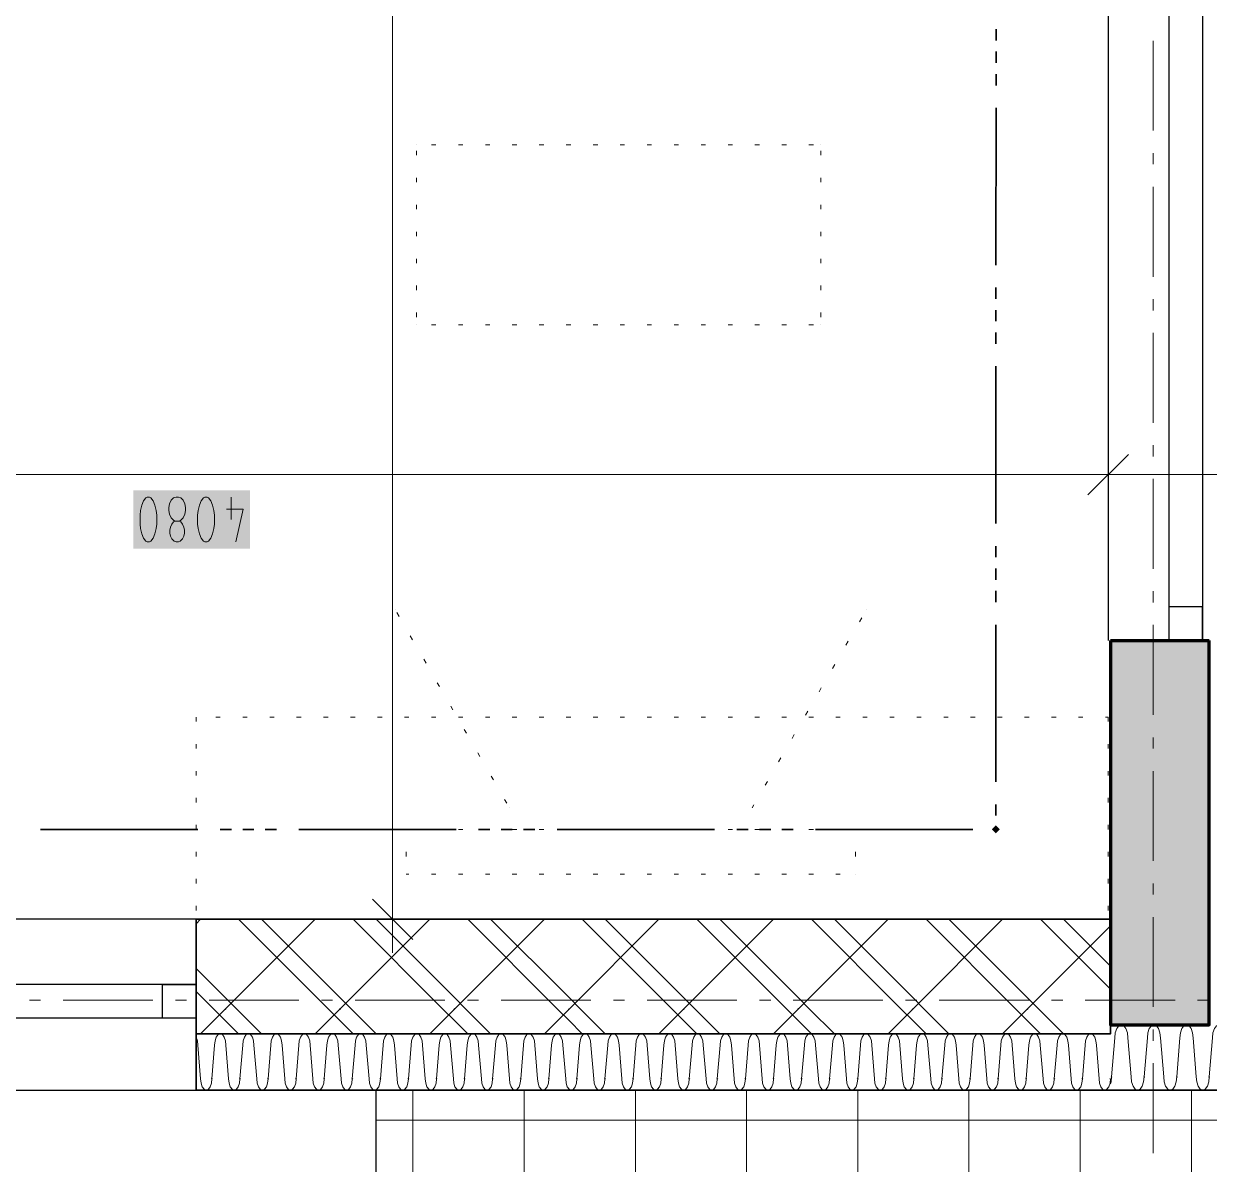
# Model space of a CAD drawing. Header units: millimetres. Extents: x 0 to 594, y 0 to 420.
# Drawn here: x 502.48 to 526.65, y 140.42 to 163.66 of the extents above; entities that cross this region are included whole.
import ezdxf

# ---------------------------------------------------------------- set-up
doc = ezdxf.new("R2010")
doc.units = ezdxf.units.MM
doc.header["$LTSCALE"] = 8
for name, color, linetype in [('PDF_Koty delkove', 7, 'Continuous'), ('PDF_Nabytek', 7, 'Continuous'), ('PDF_Obecne 0.25', 7, 'Continuous'), ('PDF_Okna', 7, 'Continuous'), ('PDF_Osy hlavni', 7, 'Continuous'), ('PDF_Pozarni useky', 7, 'Continuous'), ('PDF_Srafy', 7, 'Continuous'), ('PDF_Steny obvodove nosne', 7, 'Continuous'), ('PDF_Steny sendvic', 7, 'Continuous'), ('PDF_Zatepleni', 7, 'Continuous')]:
    doc.layers.add(name, color=color, linetype=linetype)

msp = doc.modelspace()

# ---------------------------------------------------------------- linework, layer by layer
at = {"layer": 'PDF_Koty delkove', "lineweight": 18}
for points in [[(509.999, 145.412), (509.999, 174.668), (509.999, 180.632), (509.999, 181.276), (509.999, 187.129), (509.999, 196.289), (509.999, 197.617), (509.999, 198.533), (509.999, 215.064), (509.999, 216.576), (509.999, 218.453), (509.999, 240.434), (509.999, 242.312), (509.999, 243.823), (509.999, 260.355), (509.999, 261.27)], [(524.585, 155.161), (524.585, 154.474), (524.585, 153.787)], [(524.997, 154.886), (524.173, 154.062)], [(527.974, 154.474), (524.585, 154.474), (496.918, 154.474), (493.041, 154.474), (490.232, 154.474), (487.217, 154.474), (484.744, 154.474), (472.455, 154.474), (460.874, 154.474), (457.966, 154.474), (447.651, 154.474), (445.178, 154.474), (432.991, 154.474), (430.623, 154.474), (409.093, 154.474), (407.169, 154.474)], [(506.243, 153.115), (506.292, 153.176), (506.328, 153.268), (506.353, 153.375), (506.366, 153.466), (506.366, 153.649), (506.353, 153.741), (506.328, 153.848), (506.292, 153.939), (506.243, 154.001), (506.218, 154.016), (506.17, 154.016), (506.145, 154.001), (506.096, 153.939), (506.06, 153.848), (506.035, 153.741), (506.023, 153.649)], [(506.708, 154.016), (506.708, 153.558)], [(506.61, 153.772), (506.953, 153.772), (506.805, 153.1)], [(505.656, 153.527), (505.68, 153.512), (505.717, 153.466), (505.741, 153.405), (505.754, 153.344), (505.754, 153.283), (505.741, 153.222), (505.717, 153.161), (505.668, 153.115), (505.631, 153.1), (505.583, 153.1), (505.546, 153.115), (505.497, 153.161), (505.473, 153.222), (505.46, 153.283)], [(505.46, 153.283), (505.46, 153.344), (505.473, 153.405), (505.497, 153.466), (505.533, 153.512), (505.558, 153.527)], [(506.023, 153.649), (506.023, 153.466), (506.035, 153.375), (506.06, 153.268), (506.096, 153.176), (506.145, 153.115), (506.17, 153.1), (506.218, 153.1), (506.243, 153.115)], [(510.411, 145), (509.587, 145.824)], [(510.686, 145.412), (509.999, 145.412), (509.312, 145.412)], [(509.999, 145.412), (509.999, 144.725)]]:
    msp.add_lwpolyline(points, dxfattribs=at)
for points in [[(504.849, 153.649), (504.849, 153.466), (504.861, 153.375), (504.885, 153.268), (504.922, 153.176), (504.971, 153.115), (504.996, 153.1), (505.044, 153.1), (505.069, 153.115), (505.117, 153.176), (505.154, 153.268), (505.179, 153.375), (505.191, 153.466), (505.191, 153.649), (505.179, 153.741), (505.154, 153.848), (505.117, 153.939), (505.069, 154.001), (505.044, 154.016), (504.996, 154.016), (504.971, 154.001), (504.922, 153.939), (504.885, 153.848), (504.861, 153.741)], [(505.436, 153.802), (505.436, 153.741), (505.448, 153.665), (505.484, 153.589), (505.533, 153.543), (505.558, 153.527), (505.656, 153.527), (505.68, 153.543), (505.729, 153.589), (505.766, 153.665), (505.779, 153.741), (505.779, 153.802), (505.766, 153.878), (505.729, 153.955), (505.68, 154.001), (505.631, 154.016), (505.583, 154.016), (505.533, 154.001), (505.484, 153.955), (505.448, 153.878)]]:
    msp.add_lwpolyline(points, close=True, dxfattribs=at)
at = {"layer": 'PDF_Koty delkove', "color": 7, "lineweight": 18, "true_color": 0xffffff, "transparency": 33554559}
msp.add_solid([(507.09, 154.154), (504.712, 154.154), (507.09, 152.963), (504.712, 152.963)], dxfattribs=at)
at = {"layer": 'PDF_Nabytek', "lineweight": 13}
for points in [[(510.485, 161.191), (510.485, 161.191)], [(510.485, 161.191), (510.485, 161.191)], [(510.485, 160.98), (510.485, 161.071)], [(510.881, 161.191), (510.79, 161.191)], [(511.431, 161.191), (511.339, 161.191)], [(511.98, 161.191), (511.889, 161.191)], [(512.53, 161.191), (512.438, 161.191)], [(513.08, 161.191), (512.988, 161.191)], [(513.629, 161.191), (513.537, 161.191)], [(514.179, 161.191), (514.087, 161.191)], [(514.728, 161.191), (514.637, 161.191)], [(515.278, 161.191), (515.186, 161.191)], [(515.827, 161.191), (515.736, 161.191)], [(516.377, 161.191), (516.285, 161.191)], [(516.926, 161.191), (516.835, 161.191)], [(517.476, 161.191), (517.384, 161.191)], [(518.025, 161.191), (517.934, 161.191)], [(518.575, 161.191), (518.483, 161.191)], [(518.727, 161.191), (518.727, 161.191)], [(518.727, 161.191), (518.727, 161.191)], [(518.727, 160.98), (518.727, 161.071)], [(510.485, 160.43), (510.485, 160.522)], [(518.727, 160.43), (518.727, 160.522)], [(510.485, 159.881), (510.485, 159.972)], [(518.727, 159.881), (518.727, 159.972)], [(510.485, 159.331), (510.485, 159.423)], [(518.727, 159.331), (518.727, 159.423)], [(510.485, 158.782), (510.485, 158.873)], [(518.727, 158.782), (518.727, 158.873)], [(510.485, 158.232), (510.485, 158.324)], [(518.727, 158.232), (518.727, 158.324)], [(510.485, 157.683), (510.485, 157.774)], [(518.727, 157.683), (518.727, 157.774)], [(510.485, 157.527), (510.485, 157.527)], [(510.485, 157.527), (510.485, 157.527)], [(510.881, 157.527), (510.79, 157.527)], [(511.431, 157.527), (511.339, 157.527)], [(511.98, 157.527), (511.889, 157.527)], [(512.53, 157.527), (512.438, 157.527)], [(513.08, 157.527), (512.988, 157.527)], [(513.629, 157.527), (513.537, 157.527)], [(514.179, 157.527), (514.087, 157.527)], [(514.728, 157.527), (514.637, 157.527)], [(515.278, 157.527), (515.186, 157.527)], [(515.827, 157.527), (515.736, 157.527)], [(516.377, 157.527), (516.285, 157.527)], [(516.926, 157.527), (516.835, 157.527)], [(517.476, 157.527), (517.384, 157.527)], [(518.025, 157.527), (517.934, 157.527)], [(518.575, 157.527), (518.483, 157.527)], [(518.727, 157.527), (518.727, 157.527)], [(518.727, 157.527), (518.727, 157.527)], [(510.048, 151.722), (510.048, 151.722)], [(510.129, 151.582), (510.083, 151.661)], [(519.514, 151.474), (519.56, 151.553)], [(519.657, 151.722), (519.657, 151.722)], [(510.404, 151.106), (510.358, 151.185)], [(519.239, 150.998), (519.285, 151.077)], [(510.679, 150.63), (510.633, 150.709)], [(518.965, 150.522), (519.01, 150.601)], [(510.954, 150.154), (510.908, 150.233)], [(518.69, 150.046), (518.736, 150.125)], [(511.228, 149.678), (511.183, 149.757)], [(518.415, 149.57), (518.461, 149.649)], [(505.992, 149.533), (505.992, 149.533)], [(505.992, 149.533), (505.992, 149.533)], [(505.992, 149.44), (505.992, 149.531)], [(506.485, 149.533), (506.394, 149.533)], [(507.035, 149.533), (506.943, 149.533)], [(507.584, 149.533), (507.493, 149.533)], [(508.134, 149.533), (508.042, 149.533)], [(508.683, 149.533), (508.592, 149.533)], [(509.233, 149.533), (509.141, 149.533)], [(509.782, 149.533), (509.691, 149.533)], [(510.332, 149.533), (510.24, 149.533)], [(510.881, 149.533), (510.79, 149.533)], [(511.431, 149.533), (511.339, 149.533)], [(511.98, 149.533), (511.889, 149.533)], [(512.53, 149.533), (512.438, 149.533)], [(513.08, 149.533), (512.988, 149.533)], [(513.629, 149.533), (513.537, 149.533)], [(514.179, 149.533), (514.087, 149.533)], [(514.728, 149.533), (514.637, 149.533)], [(515.278, 149.533), (515.186, 149.533)], [(515.827, 149.533), (515.736, 149.533)], [(516.377, 149.533), (516.285, 149.533)], [(516.926, 149.533), (516.835, 149.533)], [(517.476, 149.533), (517.384, 149.533)], [(518.025, 149.533), (517.934, 149.533)], [(518.575, 149.533), (518.483, 149.533)], [(519.124, 149.533), (519.033, 149.533)], [(519.674, 149.533), (519.582, 149.533)], [(520.223, 149.533), (520.132, 149.533)], [(520.773, 149.533), (520.681, 149.533)], [(521.322, 149.533), (521.231, 149.533)], [(521.872, 149.533), (521.78, 149.533)], [(522.421, 149.533), (522.33, 149.533)], [(522.971, 149.533), (522.879, 149.533)], [(523.521, 149.533), (523.429, 149.533)], [(524.07, 149.533), (523.978, 149.533)], [(524.585, 149.533), (524.528, 149.533)], [(524.585, 149.533), (524.585, 149.533)], [(524.585, 149.533), (524.585, 149.533)], [(524.585, 149.44), (524.585, 149.531)], [(511.503, 149.202), (511.457, 149.282)], [(518.14, 149.094), (518.186, 149.174)], [(505.992, 148.89), (505.992, 148.982)], [(524.585, 148.89), (524.585, 148.982)], [(511.778, 148.726), (511.732, 148.806)], [(517.866, 148.618), (517.911, 148.698)], [(505.992, 148.341), (505.992, 148.432)], [(524.585, 148.341), (524.585, 148.432)], [(512.053, 148.25), (512.007, 148.33)], [(517.591, 148.142), (517.637, 148.222)], [(505.992, 147.791), (505.992, 147.883)], [(512.327, 147.775), (512.282, 147.854)], [(512.382, 147.68), (512.382, 147.68)], [(517.324, 147.68), (517.362, 147.746)], [(517.324, 147.68), (517.324, 147.68)], [(524.585, 147.791), (524.585, 147.883)], [(505.992, 147.242), (505.992, 147.333)], [(510.273, 147.242), (510.273, 147.244), (510.332, 147.244)], [(510.273, 147.244), (510.273, 147.244)], [(510.273, 147.244), (510.273, 147.244)], [(510.881, 147.244), (510.79, 147.244)], [(511.431, 147.244), (511.339, 147.244)], [(511.98, 147.244), (511.889, 147.244)], [(512.53, 147.244), (512.438, 147.244)], [(513.08, 147.244), (512.988, 147.244)], [(513.629, 147.244), (513.537, 147.244)], [(514.179, 147.244), (514.087, 147.244)], [(514.728, 147.244), (514.637, 147.244)], [(515.278, 147.244), (515.186, 147.244)], [(515.827, 147.244), (515.736, 147.244)], [(516.377, 147.244), (516.285, 147.244)], [(516.926, 147.244), (516.835, 147.244)], [(517.476, 147.244), (517.384, 147.244)], [(518.025, 147.244), (517.934, 147.244)], [(518.575, 147.244), (518.483, 147.244)], [(519.124, 147.244), (519.033, 147.244)], [(519.432, 147.242), (519.432, 147.244)], [(519.432, 147.244), (519.432, 147.244)], [(519.432, 147.244), (519.432, 147.244)], [(524.585, 147.242), (524.585, 147.333)], [(505.992, 146.692), (505.992, 146.784)], [(510.273, 146.692), (510.273, 146.784)], [(519.432, 146.692), (519.432, 146.784)], [(524.585, 146.692), (524.585, 146.784)], [(505.992, 146.142), (505.992, 146.234)], [(510.332, 146.328), (510.273, 146.328)], [(510.273, 146.328), (510.273, 146.328)], [(510.273, 146.328), (510.273, 146.328)], [(510.881, 146.328), (510.79, 146.328)], [(511.431, 146.328), (511.339, 146.328)], [(511.98, 146.328), (511.889, 146.328)], [(512.53, 146.328), (512.438, 146.328)], [(513.08, 146.328), (512.988, 146.328)], [(513.629, 146.328), (513.537, 146.328)], [(514.179, 146.328), (514.087, 146.328)], [(514.728, 146.328), (514.637, 146.328)], [(515.278, 146.328), (515.186, 146.328)], [(515.827, 146.328), (515.736, 146.328)], [(516.377, 146.328), (516.285, 146.328)], [(516.926, 146.328), (516.835, 146.328)], [(517.476, 146.328), (517.384, 146.328)], [(518.025, 146.328), (517.934, 146.328)], [(518.575, 146.328), (518.483, 146.328)], [(519.124, 146.328), (519.033, 146.328)], [(519.432, 146.328), (519.432, 146.328)], [(519.432, 146.328), (519.432, 146.328)], [(524.585, 146.142), (524.585, 146.234)], [(505.992, 145.593), (505.992, 145.685)], [(524.585, 145.593), (524.585, 145.685)], [(505.992, 145.412), (505.992, 145.412)], [(505.992, 145.412), (505.992, 145.412)], [(506.485, 145.412), (506.394, 145.412)], [(507.035, 145.412), (506.943, 145.412)], [(507.584, 145.412), (507.493, 145.412)], [(508.134, 145.412), (508.042, 145.412)], [(508.683, 145.412), (508.592, 145.412)], [(509.233, 145.412), (509.141, 145.412)], [(509.782, 145.412), (509.691, 145.412)], [(510.332, 145.412), (510.24, 145.412)], [(510.881, 145.412), (510.79, 145.412)], [(511.431, 145.412), (511.339, 145.412)], [(511.98, 145.412), (511.889, 145.412)], [(512.53, 145.412), (512.438, 145.412)], [(513.08, 145.412), (512.988, 145.412)], [(513.629, 145.412), (513.537, 145.412)], [(514.179, 145.412), (514.087, 145.412)], [(514.728, 145.412), (514.637, 145.412)], [(515.278, 145.412), (515.186, 145.412)], [(515.827, 145.412), (515.736, 145.412)], [(516.377, 145.412), (516.285, 145.412)], [(516.926, 145.412), (516.835, 145.412)], [(517.476, 145.412), (517.384, 145.412)], [(518.025, 145.412), (517.934, 145.412)], [(518.575, 145.412), (518.483, 145.412)], [(519.124, 145.412), (519.033, 145.412)], [(519.674, 145.412), (519.582, 145.412)], [(520.223, 145.412), (520.132, 145.412)], [(520.773, 145.412), (520.681, 145.412)], [(521.322, 145.412), (521.231, 145.412)], [(521.872, 145.412), (521.78, 145.412)], [(522.421, 145.412), (522.33, 145.412)], [(522.971, 145.412), (522.879, 145.412)], [(523.521, 145.412), (523.429, 145.412)], [(524.07, 145.412), (523.978, 145.412)], [(524.585, 145.412), (524.528, 145.412)], [(524.585, 145.412), (524.585, 145.412)], [(524.585, 145.412), (524.585, 145.412)]]:
    msp.add_lwpolyline(points, dxfattribs=at)
at = {"layer": 'PDF_Obecne 0.25', "lineweight": 25}
msp.add_lwpolyline([(509.656, 141.932), (509.656, 127.278), (542.628, 127.278), (542.628, 185.894), (527.974, 185.894)], dxfattribs=at)
at = {"layer": 'PDF_Okna', "lineweight": 25}
for points in [[(524.585, 167.576), (524.585, 151.09)], [(525.821, 167.576), (525.821, 151.09)], [(526.508, 167.576), (526.508, 151.09)], [(505.992, 145.412), (496.834, 145.412)], [(505.992, 144.084), (496.834, 144.084)], [(505.992, 143.397), (496.834, 143.397)], [(496.834, 141.932), (505.992, 141.932)]]:
    msp.add_lwpolyline(points, dxfattribs=at)
for points in [[(526.508, 151.09), (526.508, 151.777), (525.821, 151.777), (525.821, 151.09)], [(505.992, 143.397), (505.306, 143.397), (505.306, 144.084), (505.992, 144.084)]]:
    msp.add_lwpolyline(points, close=True, dxfattribs=at)
at = {"layer": 'PDF_Osy hlavni', "lineweight": 18}
for points in [[(525.501, 161.483), (525.501, 163.315)], [(525.501, 160.797), (525.501, 161.026)], [(525.501, 158.507), (525.501, 160.339)], [(525.501, 157.82), (525.501, 158.049)], [(525.501, 155.53), (525.501, 157.362)], [(525.501, 154.843), (525.501, 155.072)], [(525.501, 152.554), (525.501, 154.385)], [(525.501, 151.867), (525.501, 152.096)], [(525.501, 149.577), (525.501, 151.409)], [(525.501, 148.89), (525.501, 149.119)], [(525.501, 146.6), (525.501, 148.432)], [(525.501, 145.914), (525.501, 146.142)], [(525.501, 143.624), (525.501, 145.456)], [(502.822, 143.763), (502.593, 143.763)], [(505.111, 143.763), (503.28, 143.763)], [(505.798, 143.763), (505.569, 143.763)], [(508.088, 143.763), (506.256, 143.763)], [(508.775, 143.763), (508.546, 143.763)], [(511.065, 143.763), (509.233, 143.763)], [(511.752, 143.763), (511.523, 143.763)], [(514.041, 143.763), (512.209, 143.763)], [(514.728, 143.763), (514.499, 143.763)], [(517.018, 143.763), (515.186, 143.763)], [(517.705, 143.763), (517.476, 143.763)], [(519.994, 143.763), (518.163, 143.763)], [(520.681, 143.763), (520.452, 143.763)], [(522.971, 143.763), (521.139, 143.763)], [(523.658, 143.763), (523.429, 143.763)], [(525.948, 143.763), (524.116, 143.763)], [(526.635, 143.763), (526.406, 143.763)], [(525.501, 142.937), (525.501, 143.166)], [(525.501, 140.647), (525.501, 142.479)]]:
    msp.add_lwpolyline(points, dxfattribs=at)
at = {"layer": 'PDF_Pozarni useky', "lineweight": 35}
for points in [[(522.298, 163.322), (522.298, 163.551)], [(522.298, 162.864), (522.298, 163.093)], [(522.298, 162.406), (522.298, 162.635)], [(522.297, 158.742), (522.298, 161.948)], [(522.297, 158.055), (522.297, 158.284)], [(522.297, 157.597), (522.297, 157.826)], [(522.297, 157.139), (522.297, 157.368)], [(522.296, 153.476), (522.297, 156.682)], [(522.296, 152.789), (522.296, 153.018)], [(522.296, 152.331), (522.296, 152.56)], [(522.296, 151.873), (522.296, 152.102)], [(522.295, 148.21), (522.296, 151.415)], [(522.295, 147.523), (522.295, 147.752)], [(506.027, 147.244), (502.822, 147.244)], [(506.714, 147.244), (506.485, 147.244)], [(507.172, 147.244), (506.943, 147.244)], [(507.63, 147.244), (507.401, 147.244)], [(511.294, 147.244), (508.088, 147.244)], [(511.98, 147.244), (511.752, 147.244)], [(512.438, 147.244), (512.209, 147.244)], [(512.896, 147.244), (512.667, 147.244)], [(516.56, 147.244), (513.354, 147.244)], [(517.247, 147.244), (517.018, 147.244)], [(517.705, 147.244), (517.476, 147.244)], [(518.163, 147.244), (517.934, 147.244)], [(521.826, 147.244), (518.621, 147.244)], [(522.295, 147.244), (522.284, 147.244)], [(522.295, 147.244), (522.295, 147.294)]]:
    msp.add_lwpolyline(points, dxfattribs=at)
at = {"layer": 'PDF_Pozarni useky', "lineweight": 35, "transparency": 33554559}
for points in [[(522.375, 147.244), (522.295, 147.164), (522.295, 147.324), (522.215, 147.244)], [(522.295, 147.164), (522.215, 147.244), (522.375, 147.244), (522.295, 147.324)]]:
    msp.add_solid(points, dxfattribs=at)
at = {"layer": 'PDF_Srafy', "lineweight": 9}
for points in [[(510.413, 141.932), (510.413, 139.047), (510.413, 134.513), (510.413, 129.98), (510.413, 127.278)], [(512.68, 141.932), (512.68, 141.314), (512.68, 136.78), (512.68, 132.247), (512.68, 127.713), (512.68, 127.278)], [(514.947, 141.932), (514.947, 139.047), (514.947, 134.513), (514.947, 129.98), (514.947, 127.278)], [(517.213, 141.932), (517.213, 141.314), (517.213, 136.78), (517.213, 132.247), (517.213, 127.713), (517.213, 127.278)], [(519.48, 141.932), (519.48, 139.047), (519.48, 134.513), (519.48, 129.98), (519.48, 127.278)], [(521.747, 141.932), (521.747, 141.314)], [(524.014, 141.932), (524.014, 139.047), (524.014, 134.513), (524.014, 129.98), (524.014, 127.278)], [(526.28, 141.932), (526.28, 141.314), (526.28, 136.78), (526.28, 132.247)], [(530.814, 141.314), (526.28, 141.314), (521.747, 141.314), (517.213, 141.314), (512.68, 141.314), (509.656, 141.314)], [(521.747, 141.314), (521.747, 136.78), (521.747, 132.247), (521.747, 127.713), (521.747, 127.278)]]:
    msp.add_lwpolyline(points, dxfattribs=at)
at = {"layer": 'PDF_Steny obvodove nosne', "lineweight": 70}
for points in [[(524.631, 151.09), (524.631, 145.412), (524.631, 143.26), (526.645, 143.26), (526.645, 151.09)], [(524.631, 151.09), (525.821, 151.09), (526.508, 151.09), (526.645, 151.09)]]:
    msp.add_lwpolyline(points, dxfattribs=at)
at = {"layer": 'PDF_Steny obvodove nosne', "color": 9, "lineweight": 9, "true_color": 0xc0c0c0, "transparency": 33554559}
msp.add_solid([(524.631, 151.09), (524.631, 143.26), (526.645, 151.09), (526.645, 143.26)], dxfattribs=at)
at = {"layer": 'PDF_Steny sendvic', "lineweight": 9}
for points in [[(505.992, 145.32), (506.084, 145.412)], [(506.084, 143.076), (506.588, 143.58), (508.42, 145.412)], [(508.69, 143.58), (506.858, 145.412)], [(508.923, 143.814), (507.325, 145.412)], [(508.42, 143.076), (508.923, 143.58), (510.755, 145.412)], [(511.025, 143.58), (509.193, 145.412)], [(511.259, 143.814), (509.661, 145.412)], [(510.755, 143.076), (511.259, 143.58), (513.091, 145.412)], [(513.361, 143.58), (511.529, 145.412)], [(513.594, 143.814), (511.996, 145.412)], [(513.091, 143.076), (513.594, 143.58), (515.426, 145.412)], [(515.696, 143.58), (513.864, 145.412)], [(515.93, 143.814), (514.332, 145.412)], [(515.426, 143.076), (515.93, 143.58), (517.761, 145.412)], [(518.032, 143.58), (516.2, 145.412)], [(518.265, 143.814), (516.667, 145.412)], [(517.761, 143.076), (518.265, 143.58), (520.097, 145.412)], [(520.367, 143.58), (518.535, 145.412)], [(520.601, 143.814), (519.003, 145.412)], [(520.097, 143.076), (520.601, 143.58), (522.432, 145.412)], [(522.703, 143.58), (520.871, 145.412)], [(522.936, 143.814), (521.338, 145.412)], [(522.432, 143.076), (522.936, 143.58), (524.631, 145.275)], [(524.631, 143.988), (523.206, 145.412)], [(524.631, 144.455), (523.673, 145.412)], [(506.588, 143.814), (505.992, 144.409)], [(506.354, 143.58), (505.992, 143.942)], [(506.821, 143.58), (506.588, 143.814)], [(509.157, 143.58), (508.923, 143.814)], [(511.492, 143.58), (511.259, 143.814)], [(513.828, 143.58), (513.594, 143.814)], [(516.163, 143.58), (515.93, 143.814)], [(518.499, 143.58), (518.265, 143.814)], [(520.834, 143.58), (520.601, 143.814)], [(523.17, 143.58), (522.936, 143.814)], [(506.588, 143.347), (506.354, 143.58)], [(507.325, 143.076), (506.821, 143.58)], [(508.923, 143.347), (508.69, 143.58)], [(509.661, 143.076), (509.157, 143.58)], [(511.259, 143.347), (511.025, 143.58)], [(511.996, 143.076), (511.492, 143.58)], [(513.864, 143.076), (513.594, 143.347), (513.361, 143.58)], [(514.332, 143.076), (513.828, 143.58)], [(515.93, 143.347), (515.696, 143.58)], [(516.667, 143.076), (516.163, 143.58)], [(518.265, 143.347), (518.032, 143.58)], [(519.003, 143.076), (518.499, 143.58)], [(520.601, 143.347), (520.367, 143.58)], [(521.338, 143.076), (520.834, 143.58)], [(522.936, 143.347), (522.703, 143.58)], [(523.673, 143.076), (523.17, 143.58)], [(506.858, 143.076), (506.588, 143.347)], [(509.193, 143.076), (508.923, 143.347)], [(511.529, 143.076), (511.259, 143.347)], [(516.2, 143.076), (515.93, 143.347)], [(518.535, 143.076), (518.265, 143.347)], [(520.871, 143.076), (520.601, 143.347)], [(523.206, 143.076), (522.936, 143.347)], [(506.473, 143.076), (506.441, 143.06), (506.403, 143.01), (506.378, 142.936), (506.37, 142.847)], [(506.529, 143.06), (506.497, 143.076)], [(507.045, 143.076), (507.013, 143.06), (506.976, 143.01), (506.951, 142.936), (506.942, 142.847)], [(507.229, 142.161), (507.172, 142.847), (507.163, 142.936), (507.139, 143.01), (507.101, 143.06), (507.069, 143.076)], [(507.618, 143.076), (507.586, 143.06), (507.548, 143.01), (507.523, 142.936), (507.515, 142.847)], [(507.745, 142.847), (507.736, 142.936), (507.711, 143.01), (507.674, 143.06), (507.642, 143.076)], [(508.19, 143.076), (508.158, 143.06), (508.121, 143.01), (508.096, 142.936), (508.087, 142.847)], [(508.317, 142.847), (508.308, 142.936), (508.283, 143.01), (508.246, 143.06), (508.214, 143.076)], [(508.762, 143.076), (508.73, 143.06), (508.693, 143.01), (508.668, 142.936), (508.659, 142.847)], [(508.889, 142.847), (508.881, 142.936), (508.856, 143.01), (508.818, 143.06), (508.786, 143.076)], [(509.335, 143.076), (509.303, 143.06), (509.265, 143.01), (509.241, 142.936), (509.232, 142.847)], [(509.462, 142.847), (509.453, 142.936), (509.428, 143.01), (509.391, 143.06), (509.359, 143.076)], [(509.907, 143.076), (509.875, 143.06), (509.838, 143.01), (509.813, 142.936), (509.804, 142.847)], [(510.034, 142.847), (510.026, 142.936), (510.001, 143.01), (509.963, 143.06), (509.931, 143.076)], [(510.48, 143.076), (510.448, 143.06), (510.41, 143.01), (510.385, 142.936), (510.377, 142.847)], [(510.607, 142.847), (510.598, 142.936), (510.573, 143.01), (510.536, 143.06), (510.504, 143.076)], [(511.052, 143.076), (511.02, 143.06), (510.983, 143.01)], [(511.179, 142.847), (511.17, 142.936), (511.145, 143.01), (511.108, 143.06), (511.076, 143.076)], [(511.625, 143.076), (511.593, 143.06), (511.555, 143.01), (511.53, 142.936), (511.521, 142.847)], [(511.752, 142.847), (511.743, 142.936), (511.718, 143.01), (511.681, 143.06), (511.649, 143.076)], [(512.197, 143.076), (512.165, 143.06), (512.128, 143.01), (512.103, 142.936), (512.094, 142.847)], [(512.381, 142.161), (512.324, 142.847), (512.315, 142.936), (512.29, 143.01), (512.253, 143.06), (512.221, 143.076)], [(512.769, 143.076), (512.737, 143.06), (512.7, 143.01), (512.675, 142.936), (512.666, 142.847)], [(512.896, 142.847), (512.888, 142.936), (512.863, 143.01), (512.825, 143.06), (512.793, 143.076)], [(513.342, 143.076), (513.31, 143.06), (513.272, 143.01), (513.248, 142.936), (513.239, 142.847)], [(513.46, 142.936), (513.435, 143.01), (513.398, 143.06), (513.366, 143.076)], [(513.914, 143.076), (513.882, 143.06), (513.845, 143.01), (513.82, 142.936), (513.811, 142.847)], [(514.041, 142.847), (514.033, 142.936), (514.008, 143.01), (513.97, 143.06), (513.938, 143.076)], [(514.487, 143.076), (514.455, 143.06), (514.417, 143.01), (514.392, 142.936), (514.384, 142.847)], [(514.614, 142.847), (514.605, 142.936), (514.58, 143.01), (514.543, 143.06), (514.511, 143.076)], [(515.059, 143.076), (515.027, 143.06), (514.99, 143.01), (514.965, 142.936), (514.956, 142.847)], [(515.186, 142.847), (515.177, 142.936), (515.152, 143.01), (515.115, 143.06), (515.083, 143.076)], [(515.631, 143.076), (515.599, 143.06), (515.562, 143.01), (515.537, 142.936), (515.528, 142.847)], [(515.759, 142.847), (515.75, 142.936), (515.725, 143.01), (515.688, 143.06), (515.656, 143.076)], [(516.204, 143.076), (516.172, 143.06), (516.135, 143.01), (516.11, 142.936), (516.101, 142.847)], [(516.331, 142.847), (516.322, 142.936), (516.297, 143.01), (516.26, 143.06), (516.228, 143.076)], [(516.776, 143.076), (516.744, 143.06), (516.707, 143.01), (516.682, 142.936), (516.673, 142.847)], [(516.903, 142.847), (516.895, 142.936), (516.87, 143.01), (516.832, 143.06), (516.8, 143.076)], [(517.349, 143.076), (517.317, 143.06), (517.279, 143.01), (517.254, 142.936), (517.246, 142.847)], [(517.476, 142.847), (517.467, 142.936), (517.442, 143.01), (517.405, 143.06), (517.373, 143.076)], [(517.921, 143.076), (517.889, 143.06), (517.852, 143.01), (517.827, 142.936), (517.818, 142.847)], [(518.048, 142.847), (518.04, 142.936), (518.015, 143.01), (517.977, 143.06), (517.945, 143.076)], [(518.494, 143.076), (518.462, 143.06), (518.424, 143.01), (518.399, 142.936), (518.391, 142.847)], [(518.621, 142.847), (518.612, 142.936), (518.587, 143.01), (518.55, 143.06), (518.518, 143.076)], [(519.066, 143.076), (519.034, 143.06), (518.997, 143.01), (518.972, 142.936), (518.963, 142.847)], [(519.193, 142.847), (519.184, 142.936), (519.159, 143.01), (519.122, 143.06), (519.09, 143.076)], [(519.638, 143.076), (519.606, 143.06), (519.569, 143.01), (519.544, 142.936), (519.535, 142.847)], [(519.766, 142.847), (519.757, 142.936), (519.732, 143.01), (519.695, 143.06), (519.663, 143.076)], [(520.211, 143.076), (520.179, 143.06), (520.142, 143.01), (520.117, 142.936), (520.108, 142.847)], [(520.338, 142.847), (520.329, 142.936), (520.304, 143.01), (520.267, 143.06), (520.235, 143.076)], [(520.783, 143.076), (520.751, 143.06), (520.714, 143.01), (520.689, 142.936), (520.68, 142.847)], [(520.839, 143.06), (520.807, 143.076)], [(521.356, 143.076), (521.324, 143.06), (521.286, 143.01), (521.261, 142.936), (521.253, 142.847)], [(521.483, 142.847), (521.474, 142.936), (521.449, 143.01), (521.412, 143.06), (521.38, 143.076)], [(521.928, 143.076), (521.896, 143.06), (521.859, 143.01), (521.834, 142.936), (521.825, 142.847)], [(522.055, 142.847), (522.046, 142.936), (522.022, 143.01), (521.984, 143.06), (521.952, 143.076)], [(522.501, 143.076), (522.469, 143.06), (522.431, 143.01), (522.406, 142.936), (522.398, 142.847)], [(522.628, 142.847), (522.619, 142.936), (522.594, 143.01), (522.557, 143.06), (522.525, 143.076)], [(523.073, 143.076), (523.041, 143.06), (523.004, 143.01), (522.979, 142.936), (522.97, 142.847)], [(523.2, 142.847), (523.191, 142.936), (523.166, 143.01), (523.129, 143.06), (523.097, 143.076)], [(523.645, 143.076), (523.613, 143.06), (523.576, 143.01), (523.551, 142.936), (523.542, 142.847)], [(523.773, 142.847), (523.764, 142.936), (523.739, 143.01), (523.701, 143.06), (523.669, 143.076)], [(524.218, 143.076), (524.186, 143.06), (524.149, 143.01), (524.124, 142.936), (524.115, 142.847)], [(524.345, 142.847), (524.336, 142.936), (524.311, 143.01), (524.274, 143.06), (524.242, 143.076)], [(506.027, 142.847), (506.019, 142.936), (505.994, 143.01), (505.992, 143.012)], [(506.084, 142.161), (506.027, 142.847)], [(506.37, 142.847), (506.313, 142.161)], [(506.37, 142.847), (506.37, 142.847)], [(506.6, 142.847), (506.591, 142.936), (506.566, 143.01), (506.529, 143.06)], [(506.656, 142.161), (506.6, 142.847)], [(506.942, 142.847), (506.885, 142.161)], [(506.942, 142.847), (506.942, 142.847)], [(507.515, 142.847), (507.458, 142.161)], [(507.515, 142.847), (507.515, 142.847)], [(507.801, 142.161), (507.745, 142.847)], [(508.087, 142.847), (508.03, 142.161)], [(508.087, 142.847), (508.087, 142.847)], [(508.374, 142.161), (508.317, 142.847)], [(508.659, 142.847), (508.603, 142.161)], [(508.659, 142.847), (508.659, 142.847)], [(508.946, 142.161), (508.889, 142.847)], [(509.232, 142.847), (509.175, 142.161)], [(509.232, 142.847), (509.232, 142.847)], [(509.519, 142.161), (509.462, 142.847)], [(509.804, 142.847), (509.748, 142.161)], [(509.804, 142.847), (509.804, 142.847)], [(510.091, 142.161), (510.034, 142.847)], [(510.377, 142.847), (510.32, 142.161)], [(510.377, 142.847), (510.377, 142.847)], [(510.663, 142.161), (510.607, 142.847)], [(510.949, 142.847), (510.892, 142.161)], [(510.983, 143.01), (510.958, 142.936), (510.949, 142.847)], [(510.949, 142.847), (510.949, 142.847)], [(511.236, 142.161), (511.179, 142.847)], [(511.521, 142.847), (511.465, 142.161)], [(511.521, 142.847), (511.521, 142.847)], [(511.808, 142.161), (511.752, 142.847)], [(512.094, 142.847), (512.037, 142.161)], [(512.094, 142.847), (512.094, 142.847)], [(512.094, 142.847), (512.094, 142.847)], [(512.666, 142.847), (512.61, 142.161)], [(512.666, 142.847), (512.666, 142.847)], [(512.953, 142.161), (512.896, 142.847)], [(513.239, 142.847), (513.182, 142.161)], [(513.239, 142.847), (513.239, 142.847)], [(513.469, 142.847), (513.46, 142.936)], [(513.526, 142.161), (513.469, 142.847)], [(513.811, 142.847), (513.755, 142.161)], [(513.811, 142.847), (513.811, 142.847)], [(514.098, 142.161), (514.041, 142.847)], [(514.384, 142.847), (514.327, 142.161)], [(514.384, 142.847), (514.384, 142.847)], [(514.67, 142.161), (514.614, 142.847)], [(514.956, 142.847), (514.899, 142.161)], [(514.956, 142.847), (514.956, 142.847)], [(515.243, 142.161), (515.186, 142.847)], [(515.528, 142.847), (515.472, 142.161)], [(515.528, 142.847), (515.528, 142.847)], [(515.815, 142.161), (515.759, 142.847)], [(516.101, 142.847), (516.044, 142.161)], [(516.101, 142.847), (516.101, 142.847)], [(516.388, 142.161), (516.331, 142.847)], [(516.673, 142.847), (516.617, 142.161)], [(516.673, 142.847), (516.673, 142.847)], [(516.96, 142.161), (516.903, 142.847)], [(517.246, 142.847), (517.189, 142.161)], [(517.246, 142.847), (517.246, 142.847)], [(517.533, 142.161), (517.476, 142.847)], [(517.818, 142.847), (517.761, 142.161)], [(517.818, 142.847), (517.818, 142.847)], [(518.105, 142.161), (518.048, 142.847)], [(518.391, 142.847), (518.334, 142.161)], [(518.391, 142.847), (518.391, 142.847)], [(518.677, 142.161), (518.621, 142.847)], [(518.963, 142.847), (518.906, 142.161)], [(518.963, 142.847), (518.963, 142.847)], [(519.25, 142.161), (519.193, 142.847)], [(519.535, 142.847), (519.479, 142.161)], [(519.535, 142.847), (519.535, 142.847)], [(519.822, 142.161), (519.766, 142.847)], [(520.108, 142.847), (520.051, 142.161)], [(520.108, 142.847), (520.108, 142.847)], [(520.395, 142.161), (520.338, 142.847)], [(520.68, 142.847), (520.624, 142.161)], [(520.68, 142.847), (520.68, 142.847)], [(520.91, 142.847), (520.902, 142.936), (520.877, 143.01), (520.839, 143.06)], [(520.967, 142.161), (520.91, 142.847)], [(521.253, 142.847), (521.196, 142.161)], [(521.253, 142.847), (521.253, 142.847)], [(521.539, 142.161), (521.483, 142.847)], [(521.825, 142.847), (521.768, 142.161)], [(521.825, 142.847), (521.825, 142.847)], [(522.112, 142.161), (522.055, 142.847)], [(522.398, 142.847), (522.341, 142.161)], [(522.398, 142.847), (522.398, 142.847)], [(522.684, 142.161), (522.628, 142.847)], [(522.97, 142.847), (522.913, 142.161)], [(522.97, 142.847), (522.97, 142.847)], [(523.257, 142.161), (523.2, 142.847)], [(523.542, 142.847), (523.486, 142.161)], [(523.542, 142.847), (523.542, 142.847)], [(523.829, 142.161), (523.773, 142.847)], [(524.115, 142.847), (524.058, 142.161)], [(524.115, 142.847), (524.115, 142.847)], [(524.402, 142.161), (524.345, 142.847)], [(506.084, 142.161), (506.093, 142.073), (506.118, 141.999), (506.155, 141.949), (506.199, 141.932)], [(506.199, 141.932), (506.242, 141.949), (506.279, 141.999), (506.304, 142.073), (506.313, 142.161)], [(506.656, 142.161), (506.665, 142.073), (506.69, 141.999), (506.727, 141.949), (506.771, 141.932)], [(506.771, 141.932), (506.815, 141.949), (506.852, 141.999), (506.877, 142.073), (506.885, 142.161)], [(507.229, 142.161), (507.238, 142.073), (507.262, 141.999), (507.3, 141.949), (507.343, 141.932)], [(507.343, 141.932), (507.387, 141.949), (507.424, 141.999), (507.449, 142.073), (507.458, 142.161)], [(507.801, 142.161), (507.81, 142.073), (507.835, 141.999), (507.872, 141.949), (507.916, 141.932)], [(507.916, 141.932), (507.96, 141.949), (507.997, 141.999), (508.022, 142.073), (508.03, 142.161)], [(508.374, 142.161), (508.382, 142.073), (508.407, 141.999), (508.444, 141.949), (508.488, 141.932)], [(508.488, 141.932), (508.532, 141.949), (508.569, 141.999), (508.594, 142.073), (508.603, 142.161)], [(508.946, 142.161), (508.955, 142.073), (508.98, 141.999), (509.017, 141.949), (509.061, 141.932)], [(509.166, 142.073), (509.175, 142.161)], [(509.519, 142.161), (509.527, 142.073), (509.552, 141.999), (509.589, 141.949), (509.633, 141.932)], [(509.633, 141.932), (509.677, 141.949), (509.714, 141.999), (509.739, 142.073), (509.748, 142.161)], [(510.091, 142.161), (510.1, 142.073), (510.125, 141.999), (510.162, 141.949), (510.205, 141.932)], [(510.205, 141.932), (510.249, 141.949), (510.286, 141.999), (510.311, 142.073), (510.32, 142.161)], [(510.663, 142.161), (510.672, 142.073), (510.697, 141.999), (510.734, 141.949), (510.778, 141.932)], [(510.778, 141.932), (510.822, 141.949), (510.859, 141.999), (510.884, 142.073), (510.892, 142.161)], [(511.236, 142.161), (511.245, 142.073), (511.269, 141.999), (511.307, 141.949), (511.35, 141.932)], [(511.35, 141.932), (511.394, 141.949), (511.431, 141.999), (511.456, 142.073), (511.465, 142.161)], [(511.808, 142.161), (511.817, 142.073), (511.842, 141.999), (511.879, 141.949), (511.923, 141.932)], [(511.923, 141.932), (511.967, 141.949), (512.004, 141.999), (512.029, 142.073), (512.037, 142.161)], [(512.381, 142.161), (512.389, 142.073), (512.414, 141.999), (512.451, 141.949), (512.495, 141.932)], [(512.495, 141.932), (512.539, 141.949), (512.576, 141.999), (512.601, 142.073), (512.61, 142.161)], [(512.953, 142.161), (512.962, 142.073), (512.987, 141.999), (513.024, 141.949), (513.068, 141.932)], [(513.068, 141.932), (513.111, 141.949), (513.149, 141.999), (513.173, 142.073), (513.182, 142.161)], [(513.526, 142.161), (513.534, 142.073), (513.559, 141.999), (513.596, 141.949), (513.64, 141.932)], [(513.64, 141.932), (513.684, 141.949), (513.721, 141.999), (513.746, 142.073), (513.755, 142.161)], [(514.098, 142.161), (514.107, 142.073), (514.132, 141.999), (514.169, 141.949), (514.212, 141.932)], [(514.212, 141.932), (514.256, 141.949), (514.293, 141.999), (514.318, 142.073), (514.327, 142.161)], [(514.67, 142.161), (514.679, 142.073), (514.704, 141.999), (514.741, 141.949), (514.785, 141.932)], [(514.785, 141.932), (514.829, 141.949), (514.866, 141.999), (514.891, 142.073), (514.899, 142.161)], [(515.243, 142.161), (515.252, 142.073), (515.276, 141.999), (515.313, 141.949), (515.357, 141.932)], [(515.357, 141.932), (515.401, 141.949), (515.438, 141.999), (515.463, 142.073), (515.472, 142.161)], [(515.815, 142.161), (515.824, 142.073), (515.849, 141.999), (515.886, 141.949), (515.93, 141.932)], [(515.974, 141.949), (516.011, 141.999), (516.035, 142.073), (516.044, 142.161)], [(516.388, 142.161), (516.396, 142.073), (516.421, 141.999), (516.458, 141.949), (516.502, 141.932)], [(516.502, 141.932), (516.546, 141.949), (516.583, 141.999), (516.608, 142.073), (516.617, 142.161)], [(516.96, 142.161), (516.969, 142.073), (516.994, 141.999), (517.031, 141.949), (517.075, 141.932)], [(517.075, 141.932), (517.118, 141.949), (517.156, 141.999), (517.18, 142.073), (517.189, 142.161)], [(517.533, 142.161), (517.541, 142.073), (517.566, 141.999)], [(517.647, 141.932), (517.691, 141.949), (517.728, 141.999), (517.753, 142.073), (517.761, 142.161)], [(518.105, 142.161), (518.114, 142.073), (518.138, 141.999), (518.176, 141.949), (518.219, 141.932)], [(518.219, 141.932), (518.263, 141.949), (518.3, 141.999), (518.325, 142.073), (518.334, 142.161)], [(518.677, 142.161), (518.686, 142.073), (518.711, 141.999), (518.748, 141.949), (518.792, 141.932)], [(518.792, 141.932), (518.836, 141.949), (518.873, 141.999), (518.898, 142.073), (518.906, 142.161)], [(519.25, 142.161), (519.259, 142.073), (519.283, 141.999), (519.32, 141.949), (519.364, 141.932)], [(519.364, 141.932), (519.408, 141.949), (519.445, 141.999), (519.47, 142.073), (519.479, 142.161)], [(519.822, 142.161), (519.831, 142.073), (519.856, 141.999), (519.893, 141.949), (519.937, 141.932)], [(519.937, 141.932), (519.981, 141.949), (520.018, 141.999), (520.042, 142.073), (520.051, 142.161)], [(520.395, 142.161), (520.403, 142.073), (520.428, 141.999), (520.465, 141.949), (520.509, 141.932)], [(520.509, 141.932), (520.553, 141.949), (520.59, 141.999), (520.615, 142.073), (520.624, 142.161)], [(520.967, 142.161), (520.976, 142.073), (521.001, 141.999), (521.038, 141.949), (521.082, 141.932)], [(521.082, 141.932), (521.125, 141.949), (521.162, 141.999), (521.187, 142.073), (521.196, 142.161)], [(521.539, 142.161), (521.548, 142.073), (521.573, 141.999), (521.61, 141.949), (521.654, 141.932)], [(521.654, 141.932), (521.698, 141.949), (521.735, 141.999), (521.76, 142.073), (521.768, 142.161)], [(522.112, 142.161), (522.121, 142.073), (522.145, 141.999), (522.183, 141.949), (522.226, 141.932)], [(522.226, 141.932), (522.27, 141.949), (522.307, 141.999), (522.332, 142.073), (522.341, 142.161)], [(522.684, 142.161), (522.693, 142.073), (522.718, 141.999), (522.755, 141.949), (522.799, 141.932)], [(522.799, 141.932), (522.843, 141.949), (522.88, 141.999), (522.905, 142.073), (522.913, 142.161)], [(523.257, 142.161), (523.265, 142.073), (523.29, 141.999), (523.327, 141.949), (523.371, 141.932)], [(523.477, 142.073), (523.486, 142.161)], [(523.829, 142.161), (523.838, 142.073), (523.863, 141.999), (523.9, 141.949), (523.944, 141.932)], [(523.944, 141.932), (523.987, 141.949), (524.025, 141.999), (524.049, 142.073), (524.058, 142.161)], [(524.402, 142.161), (524.41, 142.073), (524.435, 141.999), (524.472, 141.949), (524.516, 141.932)], [(524.516, 141.932), (524.56, 141.949), (524.597, 141.999), (524.622, 142.073), (524.631, 142.161)], [(509.061, 141.932), (509.104, 141.949), (509.142, 141.999), (509.166, 142.073)], [(515.93, 141.932), (515.974, 141.949)], [(517.566, 141.999), (517.603, 141.949), (517.647, 141.932)], [(523.371, 141.932), (523.415, 141.949), (523.452, 141.999), (523.477, 142.073)]]:
    msp.add_lwpolyline(points, dxfattribs=at)
at = {"layer": 'PDF_Steny sendvic', "lineweight": 35}
for points in [[(505.992, 143.076), (505.992, 143.397), (505.992, 144.084), (505.992, 145.412)], [(505.992, 143.076), (524.631, 143.076), (524.631, 143.26), (524.631, 145.412), (524.585, 145.412), (505.992, 145.412)], [(524.631, 143.076), (505.992, 143.076)], [(505.992, 143.076), (505.992, 141.932), (524.631, 141.932)]]:
    msp.add_lwpolyline(points, dxfattribs=at)
at = {"layer": 'PDF_Steny sendvic', "lineweight": 9, "transparency": 33554559}
for points in [[(506.588, 143.56), (506.567, 143.58), (506.608, 143.58), (506.588, 143.601)], [(508.923, 143.56), (508.903, 143.58), (508.944, 143.58), (508.923, 143.601)], [(511.259, 143.56), (511.238, 143.58), (511.279, 143.58), (511.259, 143.601)], [(513.594, 143.56), (513.574, 143.58), (513.615, 143.58), (513.594, 143.601)], [(515.93, 143.56), (515.909, 143.58), (515.95, 143.58), (515.93, 143.601)], [(518.265, 143.56), (518.245, 143.58), (518.286, 143.58), (518.265, 143.601)], [(520.601, 143.56), (520.58, 143.58), (520.621, 143.58), (520.601, 143.601)], [(522.936, 143.56), (522.916, 143.58), (522.957, 143.58), (522.936, 143.601)], [(506.313, 142.14), (506.292, 142.161), (506.334, 142.161), (506.313, 142.181)], [(506.885, 142.14), (506.865, 142.161), (506.906, 142.161), (506.885, 142.181)], [(507.458, 142.14), (507.437, 142.161), (507.478, 142.161), (507.458, 142.181)], [(508.03, 142.14), (508.01, 142.161), (508.051, 142.161), (508.03, 142.181)], [(508.603, 142.14), (508.582, 142.161), (508.623, 142.161), (508.603, 142.181)], [(509.175, 142.14), (509.155, 142.161), (509.196, 142.161), (509.175, 142.181)], [(509.748, 142.14), (509.727, 142.161), (509.768, 142.161), (509.748, 142.181)], [(510.32, 142.14), (510.299, 142.161), (510.341, 142.161), (510.32, 142.181)], [(510.892, 142.14), (510.872, 142.161), (510.913, 142.161), (510.892, 142.181)], [(511.465, 142.14), (511.444, 142.161), (511.485, 142.161), (511.465, 142.181)], [(512.037, 142.14), (512.017, 142.161), (512.058, 142.161), (512.037, 142.181)], [(512.61, 142.14), (512.589, 142.161), (512.63, 142.161), (512.61, 142.181)], [(513.182, 142.14), (513.161, 142.161), (513.203, 142.161), (513.182, 142.181)], [(513.755, 142.14), (513.734, 142.161), (513.775, 142.161), (513.755, 142.181)], [(514.327, 142.14), (514.306, 142.161), (514.348, 142.161), (514.327, 142.181)], [(514.899, 142.14), (514.879, 142.161), (514.92, 142.161), (514.899, 142.181)], [(515.472, 142.14), (515.451, 142.161), (515.492, 142.161), (515.472, 142.181)], [(516.044, 142.14), (516.024, 142.161), (516.065, 142.161), (516.044, 142.181)], [(516.617, 142.14), (516.596, 142.161), (516.637, 142.161), (516.617, 142.181)], [(517.189, 142.14), (517.168, 142.161), (517.21, 142.161), (517.189, 142.181)], [(517.761, 142.14), (517.741, 142.161), (517.782, 142.161), (517.761, 142.181)], [(518.334, 142.14), (518.313, 142.161), (518.355, 142.161), (518.334, 142.181)], [(518.906, 142.14), (518.886, 142.161), (518.927, 142.161), (518.906, 142.181)], [(519.479, 142.14), (519.458, 142.161), (519.499, 142.161), (519.479, 142.181)], [(520.051, 142.14), (520.031, 142.161), (520.072, 142.161), (520.051, 142.181)], [(520.624, 142.14), (520.603, 142.161), (520.644, 142.161), (520.624, 142.181)], [(521.196, 142.14), (521.175, 142.161), (521.217, 142.161), (521.196, 142.181)], [(521.768, 142.14), (521.748, 142.161), (521.789, 142.161), (521.768, 142.181)], [(522.341, 142.14), (522.32, 142.161), (522.361, 142.161), (522.341, 142.181)], [(522.913, 142.14), (522.893, 142.161), (522.934, 142.161), (522.913, 142.181)], [(523.486, 142.14), (523.465, 142.161), (523.506, 142.161), (523.486, 142.181)], [(524.058, 142.14), (524.038, 142.161), (524.079, 142.161), (524.058, 142.181)], [(524.631, 142.14), (524.61, 142.161), (524.631, 142.181)]]:
    msp.add_solid(points, dxfattribs=at)
at = {"layer": 'PDF_Zatepleni', "lineweight": 35}
for points in [[(526.645, 151.09), (526.645, 143.26), (524.631, 143.26), (524.631, 143.076)], [(524.631, 141.932), (527.974, 141.932), (527.974, 143.26), (527.974, 151.09)]]:
    msp.add_lwpolyline(points, dxfattribs=at)
at = {"layer": 'PDF_Zatepleni', "lineweight": 9}
for points in [[(524.839, 143.259), (524.802, 143.241), (524.758, 143.183), (524.729, 143.096), (524.719, 142.994)], [(524.867, 143.259), (524.904, 143.241), (524.947, 143.183), (524.976, 143.096), (524.986, 142.994), (525.052, 142.197), (525.062, 142.096), (525.091, 142.009), (525.134, 141.952), (525.185, 141.932)], [(525.422, 143.183), (525.393, 143.096), (525.383, 142.994)], [(525.503, 143.259), (525.466, 143.241), (525.422, 143.183)], [(525.531, 143.259), (525.568, 143.241), (525.611, 143.183), (525.64, 143.096), (525.65, 142.994), (525.716, 142.197), (525.726, 142.096), (525.755, 142.009), (525.798, 141.952), (525.849, 141.932)], [(526.167, 143.259), (526.13, 143.241), (526.086, 143.183), (526.057, 143.096), (526.047, 142.994), (525.981, 142.197), (525.971, 142.096), (525.943, 142.009), (525.9, 141.952), (525.849, 141.932)], [(526.195, 143.259), (526.232, 143.241), (526.275, 143.183), (526.304, 143.096), (526.314, 142.994), (526.38, 142.197), (526.39, 142.096), (526.419, 142.009), (526.462, 141.952), (526.513, 141.932)], [(526.831, 143.259), (526.794, 143.241), (526.75, 143.183), (526.721, 143.096), (526.711, 142.994), (526.645, 142.197), (526.635, 142.096), (526.607, 142.009), (526.564, 141.952), (526.513, 141.932)], [(524.719, 142.994), (524.653, 142.197)], [(524.719, 142.994), (524.719, 142.994)], [(525.383, 142.994), (525.317, 142.197), (525.307, 142.096), (525.279, 142.009), (525.235, 141.952), (525.185, 141.932)], [(525.383, 142.994), (525.383, 142.994)], [(526.047, 142.994), (526.047, 142.994)], [(524.631, 142.057), (524.643, 142.096), (524.653, 142.197)]]:
    msp.add_lwpolyline(points, dxfattribs=at)
at = {"layer": 'PDF_Zatepleni', "lineweight": 9, "transparency": 33554559}
for points in [[(524.653, 142.177), (524.633, 142.197), (524.674, 142.197), (524.653, 142.218)], [(525.317, 142.177), (525.297, 142.197), (525.338, 142.197), (525.317, 142.218)], [(525.981, 142.177), (525.961, 142.197), (526.002, 142.197), (525.981, 142.218)], [(526.645, 142.177), (526.625, 142.197), (526.666, 142.197), (526.645, 142.218)]]:
    msp.add_solid(points, dxfattribs=at)

doc.saveas('drawing.dxf')
